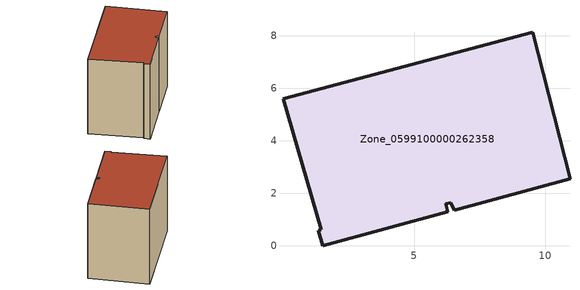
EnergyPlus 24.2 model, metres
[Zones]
Zone_0599100000262358
 floor ground (C_G): 1.35,0.58 1.47,0.61 0,5.59 9.53,8.13 10.94,2.55 6.53,1.35 6.4,1.64 6.2,1.6 6.28,1.29 1.51,0 z0
 wall outside (C_F): 1.47,0.61 1.35,0.58 1.51,0 6.28,1.29 6.2,1.6 6.4,1.64 6.53,1.35 10.94,2.55 9.53,8.13 0,5.59 1.47,0.61 z0:7.91
 roof outside (C_R): 6.53,1.35 10.94,2.55 9.53,8.13 0,5.59 1.47,0.61 1.35,0.58 1.51,0 6.28,1.29 6.2,1.6 6.4,1.64 z7.91
[BUILDING]
Pand.0599100000262358: North Axis=0; Terrain=City; Loads Convergence Tolerance Value=0.04; Temperature Convergence Tolerance Value=0.4; Solar Distribution=FullExterior; Maximum Number of Warmup Days=25; Minimum Number of Warmup Days=1
[Site:Location]
Rotterdam.The.Hague.AP_ZH_NLD Design_Conditions: Latitude=51.96; Longitude=4.45; Time Zone=1; Elevation=-4.5
[SITE:GROUNDTEMPERATURE:BUILDINGSURFACE]
18, 18, 18, 18, 18, 18, 18, 18, 18, 18, 18, 18
[MATERIAL] Thermal Absorptance=0.9; Solar Absorptance=0.7; Visible Absorptance=0.7
Name | Roughness | Thickness | Conductivity | Density | Specific Heat
G.TC.1946-1964 | MediumSmooth | 0.15 | 1 | 540 | 1210
F.TC.1946-1964 | Rough | 0.3 | 0.857143 | 1920 | 840
R.TC.1946-1964 | MediumRough | 0.2 | 0.235294 | 1500 | 1000
[CONSTRUCTION]
C_G: G.TC.1946-1964
C_F: F.TC.1946-1964
C_R: R.TC.1946-1964
[ZONE]
Zone_0599100000262358: Type=1; Multiplier=1; Ceiling Height=Autocalculate; Volume=Autocalculate; Floor Area=autocalculate; Part of Total Floor Area=Yes
[ZONEINFILTRATION:DESIGNFLOWRATE]
Infil_Zone_0599100000262358: Zone or ZoneList or Space or SpaceList=Zone_0599100000262358; Schedule=AlwaysOn; Design Flow Rate Calculation Method=Flow/Area; Flow Rate per Floor Area=0.003; Constant Term Coefficient=1; Temperature Term Coefficient=0; Velocity Term Coefficient=0; Velocity Squared Term Coefficient=0
[HVACTEMPLATE:ZONE:IDEALLOADSAIRSYSTEM]
Zone_0599100000262358: Maximum Heating Supply Air Temperature=50; Minimum Cooling Supply Air Temperature=13; Maximum Heating Supply Air Humidity Ratio=0.0156; Minimum Cooling Supply Air Humidity Ratio=0.0077; Heating Limit=NoLimit; Cooling Limit=NoLimit; Dehumidification Control Type=ConstantSensibleHeatRatio; Cooling Sensible Heat Ratio=0.7; Dehumidification Setpoint=60; Humidification Control Type=None; Humidification Setpoint=30; Outdoor Air Method=None; Outdoor Air Flow Rate per Person=0.00944; Outdoor Air Flow Rate per Zone Floor Area=0; Outdoor Air Flow Rate per Zone=0; Demand Controlled Ventilation Type=None; Outdoor Air Economizer Type=NoEconomizer; Heat Recovery Type=None; Sensible Heat Recovery Effectiveness=0.7; Latent Heat Recovery Effectiveness=0.65
[ZONECONTROL:THERMOSTAT]
ThermostatControl_Zone_0599100000262358: Zone or ZoneList=Zone_0599100000262358; Control Type Schedule=DualSetpointControlType; Control 1=Thermostat_Zone_0599100000262358; Temperature Difference Between Cutout And Setpoint=0
[THERMOSTATSETPOINT:DUALSETPOINT]
Thermostat_Zone_0599100000262358: Heating Setpoint Temperature Schedule=HeatingSetpoint_Zone_0599100000262358; Cooling Setpoint Temperature Schedule=CoolingSetpoint_Zone_0599100000262358
[SCHEDULE:COMPACT]
HeatingSetpoint_Zone_0599100000262358: Through: 12/31, For: AllDays, Until: 24:00, 21
CoolingSetpoint_Zone_0599100000262358: Through: 12/31, For: AllDays, Until: 24:00, 24
DualSetpointControlType: Through: 12/31, For: AllDays, Until: 24:00, 4
AlwaysOn: Through: 12/31, For: AllDays, Until: 24:00, 1
